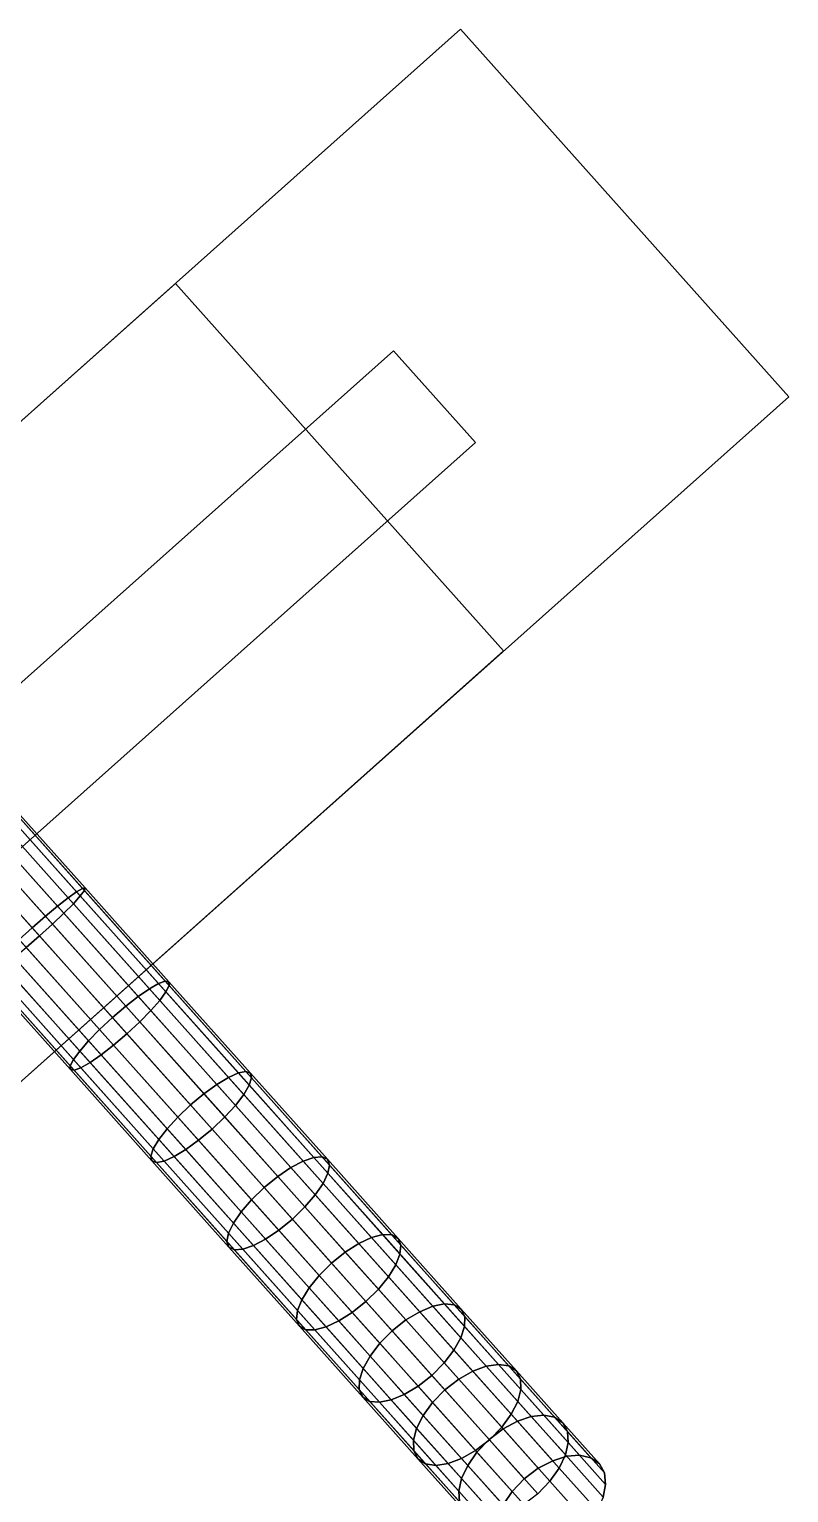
# Model space of a CAD drawing. Header units: millimetres. Extents: x -33522418 to 16198808, y -126322335 to -58690945.
# Drawn here: x -15921429.8 to -15921357.9, y -63953559.7 to -63953421.1 of the extents above; entities that cross this region are included whole.
import ezdxf

# ---------------------------------------------------------------- set-up
doc = ezdxf.new("R2010")
doc.units = ezdxf.units.MM
doc.header["$LTSCALE"] = 10
doc.layers.add('LAYER4', color=7, linetype='Continuous')
doc.layers.add('墙体层', color=1, linetype='Continuous')

# ---------------------------------------------------------------- blocks, each defined once
blk = doc.blocks.new('754')
at = {"layer": '墙体层', "color": 8}
for points, invisible_edges in [([(44979.69, 96606.02, 789.34), (44979.69, 95441.78, 747.18), (44979.69, 95405.62, 789.34)], 3), ([(44979.69, 96606.02, 789.34), (44979.69, 96569.86, 747.18), (44979.69, 95441.78, 747.18)], 13), ([(44979.69, 96606.02, 789.34), (44979.69, 95405.62, 789.34), (45026.35, 95405.62, 789.34)], 12), ([(44979.69, 96606.02, 789.34), (45026.35, 95405.62, 789.34), (45026.35, 96606.02, 789.34)], 1), ([(44979.69, 95405.62, 1.23), (44979.69, 96606.02, 1.23), (45026.35, 96606.02, 1.23)], 12), ([(44979.69, 95405.62, 1.23), (45026.35, 96606.02, 1.23), (45026.35, 95405.62, 1.23)], 1), ([(44979.69, 95405.62, 1.23), (44979.69, 96569.86, 83.2), (44979.69, 96606.02, 1.23)], 3), ([(44979.69, 96606.02, 1.23), (44979.69, 96606.02, 789.34), (45026.35, 96606.02, 789.34)], 12), ([(44979.69, 96606.02, 1.23), (45026.35, 96606.02, 789.34), (45026.35, 96606.02, 1.23)], 1), ([(44979.69, 96569.86, 747.18), (44979.69, 96606.02, 789.34), (44979.69, 96569.86, 83.2)], 3), ([(44979.69, 96606.02, 1.23), (44979.69, 96569.86, 83.2), (44979.69, 96606.02, 789.34)], 3), ([(45026.35, 96606.02, 789.34), (45026.35, 95405.62, 789.34), (45026.35, 95441.78, 747.18)], 14), ([(45026.35, 96606.02, 789.34), (45026.35, 95441.78, 747.18), (45026.35, 96569.86, 747.18)], 13), ([(45026.35, 95405.62, 1.23), (45026.35, 96606.02, 1.23), (45026.35, 96569.86, 83.2)], 14), ([(45026.35, 96569.86, 747.18), (45026.35, 96569.86, 83.2), (45026.35, 96606.02, 789.34)], 14), ([(45026.35, 96606.02, 1.23), (45026.35, 96606.02, 789.34), (45026.35, 96569.86, 83.2)], 14), ([(44996.19, 96581.02, 771.58), (44996.19, 95439.09, 771.58), (45007.85, 95439.09, 771.58)], 12), ([(44996.19, 96581.02, 771.58), (45007.85, 95439.09, 771.58), (45007.85, 96581.02, 771.58)], 1), ([(44996.19, 95439.09, 16.5), (44996.19, 96581.02, 16.5), (45007.85, 96581.02, 16.5)], 12), ([(44996.19, 95439.09, 16.5), (45007.85, 96581.02, 16.5), (45007.85, 95439.09, 16.5)], 1), ([(44996.19, 96581.02, 16.5), (44996.19, 96581.02, 771.58), (45007.85, 96581.02, 771.58)], 12), ([(44996.19, 96581.02, 16.5), (45007.85, 96581.02, 771.58), (45007.85, 96581.02, 16.5)], 1), ([(44996.19, 95439.09, 16.5), (44996.19, 96581.02, 771.58), (44996.19, 96581.02, 16.5)], 1), ([(44996.19, 95439.09, 771.58), (44996.19, 96581.02, 771.58), (44996.19, 95439.09, 16.5)], 2), ([(45007.85, 95439.09, 16.5), (45007.85, 96581.02, 16.5), (45007.85, 96581.02, 771.58)], 12), ([(45007.85, 95439.09, 771.58), (45007.85, 95439.09, 16.5), (45007.85, 96581.02, 771.58)], 2), ([(44979.69, 95441.78, 747.18), (44979.69, 96569.86, 747.18), (45026.35, 96569.86, 747.18)], 12), ([(44979.69, 95441.78, 747.18), (45026.35, 96569.86, 747.18), (45026.35, 95441.78, 747.18)], 1), ([(44979.69, 96569.86, 83.2), (44979.69, 95441.78, 83.2), (45026.35, 95441.78, 83.2)], 12), ([(44979.69, 96569.86, 83.2), (45026.35, 95441.78, 83.2), (45026.35, 96569.86, 83.2)], 1), ([(44979.69, 95405.62, 1.23), (44979.69, 95441.78, 83.2), (44979.69, 96569.86, 83.2)], 13), ([(44979.69, 96569.86, 747.18), (44979.69, 96569.86, 83.2), (45026.35, 96569.86, 83.2)], 12), ([(44979.69, 96569.86, 747.18), (45026.35, 96569.86, 83.2), (45026.35, 96569.86, 747.18)], 1), ([(45026.35, 95405.62, 1.23), (45026.35, 96569.86, 83.2), (45026.35, 95441.78, 83.2)], 13), ([(44916.21, 96525.36, -76.52), (44917.18, 96525.14, -77.12), (44913.62, 96514.69, -74.91)], 14), ([(44915.24, 96525.14, -75.91), (44916.21, 96525.36, -76.52), (44913.62, 96514.69, -74.91)], 14), ([(44916.21, 96525.36, -76.52), (44915.24, 96525.14, -75.91), (44920.5, 96525.14, -58.06)], 12), ([(44920.5, 96525.14, -58.06), (44921.42, 96525.36, -58.87), (44916.21, 96525.36, -76.52)], 12), ([(44917.18, 96525.14, -77.12), (44916.21, 96525.36, -76.52), (44921.42, 96525.36, -58.87)], 12), ([(44921.42, 96525.36, -58.87), (44922.33, 96525.14, -59.67), (44917.18, 96525.14, -77.12)], 12), ([(44921.42, 96525.36, -58.87), (44920.5, 96525.14, -58.06), (44927.16, 96525.14, -41.63)], 12), ([(44927.16, 96525.14, -41.63), (44928, 96525.36, -42.62), (44921.42, 96525.36, -58.87)], 12), ([(44922.33, 96525.14, -59.67), (44921.42, 96525.36, -58.87), (44928, 96525.36, -42.62)], 12), ([(44928, 96525.36, -42.62), (44928.84, 96525.14, -43.61), (44922.33, 96525.14, -59.67)], 12), ([(44928, 96525.36, -42.62), (44927.16, 96525.14, -41.63), (44935.09, 96525.14, -26.81)], 12), ([(44935.09, 96525.14, -26.81), (44935.84, 96525.36, -27.97), (44928, 96525.36, -42.62)], 12), ([(44928.84, 96525.14, -43.61), (44928, 96525.36, -42.62), (44935.84, 96525.36, -27.97)], 12), ([(44935.84, 96525.36, -27.97), (44936.59, 96525.14, -29.13), (44928.84, 96525.14, -43.61)], 12), ([(44935.84, 96525.36, -27.97), (44935.09, 96525.14, -26.81), (44944.18, 96525.14, -13.78)], 12), ([(44944.18, 96525.14, -13.78), (44944.83, 96525.36, -15.08), (44935.84, 96525.36, -27.97)], 12), ([(44936.59, 96525.14, -29.13), (44935.84, 96525.36, -27.97), (44944.83, 96525.36, -15.08)], 12), ([(44944.83, 96525.36, -15.08), (44945.48, 96525.14, -16.39), (44936.59, 96525.14, -29.13)], 12), ([(44944.83, 96525.36, -15.08), (44944.18, 96525.14, -13.78), (44954.32, 96525.14, -2.73)], 12), ([(44954.32, 96525.14, -2.73), (44954.86, 96525.36, -4.16), (44944.83, 96525.36, -15.08)], 12), ([(44945.48, 96525.14, -16.39), (44944.83, 96525.36, -15.08), (44954.86, 96525.36, -4.16)], 12), ([(44954.86, 96525.36, -4.16), (44955.39, 96525.14, -5.6), (44945.48, 96525.14, -16.39)], 12), ([(44954.86, 96525.36, -4.16), (44954.32, 96525.14, -2.73), (44965.4, 96525.14, 6.14)], 12), ([(44965.4, 96525.14, 6.14), (44965.81, 96525.36, 4.61), (44954.86, 96525.36, -4.16)], 12), ([(44955.39, 96525.14, -5.6), (44954.86, 96525.36, -4.16), (44965.81, 96525.36, 4.61)], 12), ([(44965.81, 96525.36, 4.61), (44966.21, 96525.14, 3.08), (44955.39, 96525.14, -5.6)], 12), ([(44965.81, 96525.36, 4.61), (44965.4, 96525.14, 6.14), (44977.12, 96525.14, 12.58)], 12), ([(44977.12, 96525.14, 12.58), (44977.4, 96525.36, 10.98), (44965.81, 96525.36, 4.61)], 12), ([(44966.21, 96525.14, 3.08), (44965.81, 96525.36, 4.61), (44977.4, 96525.36, 10.98)], 12), ([(44977.4, 96525.36, 10.98), (44977.67, 96525.14, 9.37), (44966.21, 96525.14, 3.08)], 12), ([(44977.4, 96525.36, 10.98), (44977.12, 96525.14, 12.58), (44989.17, 96525.14, 16.45)], 12), ([(44989.17, 96525.14, 16.45), (44989.31, 96525.36, 14.8), (44977.4, 96525.36, 10.98)], 12), ([(44977.67, 96525.14, 9.37), (44977.4, 96525.36, 10.98), (44989.31, 96525.36, 14.8)], 12), ([(44989.31, 96525.36, 14.8), (44989.45, 96525.14, 13.15), (44977.67, 96525.14, 9.37)], 12), ([(44989.31, 96525.36, 14.8), (44989.17, 96525.14, 16.45), (45001.39, 96525.14, 17.74)], 12), ([(45001.39, 96525.14, 17.74), (45001.39, 96525.36, 16.07), (44989.31, 96525.36, 14.8)], 12), ([(44989.45, 96525.14, 13.15), (44989.31, 96525.36, 14.8), (45001.39, 96525.36, 16.07)], 12), ([(45001.39, 96525.36, 16.07), (45001.39, 96525.14, 14.41), (44989.45, 96525.14, 13.15)], 12), ([(44917.18, 96525.14, -77.12), (44918.06, 96524.51, -77.66), (44913.62, 96514.69, -74.91)], 14), ([(44914.36, 96524.51, -75.37), (44915.24, 96525.14, -75.91), (44913.62, 96514.69, -74.91)], 14), ([(44914.36, 96524.51, -75.37), (44913.62, 96523.53, -74.91), (44918.98, 96523.53, -56.72)], 12), ([(44918.06, 96524.51, -77.66), (44918.8, 96523.53, -78.12), (44913.62, 96514.69, -74.91)], 14), ([(44913.62, 96523.53, -74.91), (44914.36, 96524.51, -75.37), (44913.62, 96514.69, -74.91)], 14), ([(44915.24, 96525.14, -75.91), (44914.36, 96524.51, -75.37), (44919.68, 96524.51, -57.34)], 12), ([(44918.98, 96523.53, -56.72), (44919.68, 96524.51, -57.34), (44914.36, 96524.51, -75.37)], 12), ([(44919.68, 96524.51, -57.34), (44920.5, 96525.14, -58.06), (44915.24, 96525.14, -75.91)], 12), ([(44918.06, 96524.51, -77.66), (44917.18, 96525.14, -77.12), (44922.33, 96525.14, -59.67)], 12), ([(44922.33, 96525.14, -59.67), (44923.15, 96524.51, -60.4), (44918.06, 96524.51, -77.66)], 12), ([(44918.8, 96523.53, -78.12), (44918.06, 96524.51, -77.66), (44923.15, 96524.51, -60.4)], 12), ([(44923.15, 96524.51, -60.4), (44923.85, 96523.53, -61.01), (44918.8, 96523.53, -78.12)], 12), ([(44919.68, 96524.51, -57.34), (44918.98, 96523.53, -56.72), (44925.76, 96523.53, -39.98)], 12), ([(44920.5, 96525.14, -58.06), (44919.68, 96524.51, -57.34), (44926.4, 96524.51, -40.74)], 12), ([(44925.76, 96523.53, -39.98), (44926.4, 96524.51, -40.74), (44919.68, 96524.51, -57.34)], 12), ([(44926.4, 96524.51, -40.74), (44927.16, 96525.14, -41.63), (44920.5, 96525.14, -58.06)], 12), ([(44923.15, 96524.51, -60.4), (44922.33, 96525.14, -59.67), (44928.84, 96525.14, -43.61)], 12), ([(44928.84, 96525.14, -43.61), (44929.59, 96524.51, -44.51), (44923.15, 96524.51, -60.4)], 12), ([(44923.85, 96523.53, -61.01), (44923.15, 96524.51, -60.4), (44929.59, 96524.51, -44.51)], 12), ([(44929.59, 96524.51, -44.51), (44930.23, 96523.53, -45.26), (44923.85, 96523.53, -61.01)], 12), ([(44926.4, 96524.51, -40.74), (44925.76, 96523.53, -39.98), (44933.84, 96523.53, -24.88)], 12), ([(44927.16, 96525.14, -41.63), (44926.4, 96524.51, -40.74), (44934.41, 96524.51, -25.76)], 12), ([(44933.84, 96523.53, -24.88), (44934.41, 96524.51, -25.76), (44926.4, 96524.51, -40.74)], 12), ([(44934.41, 96524.51, -25.76), (44935.09, 96525.14, -26.81), (44927.16, 96525.14, -41.63)], 12), ([(44929.59, 96524.51, -44.51), (44928.84, 96525.14, -43.61), (44936.59, 96525.14, -29.13)], 12), ([(44936.59, 96525.14, -29.13), (44937.26, 96524.51, -30.17), (44929.59, 96524.51, -44.51)], 12), ([(44930.23, 96523.53, -45.26), (44929.59, 96524.51, -44.51), (44937.26, 96524.51, -30.17)], 12), ([(44937.26, 96524.51, -30.17), (44937.84, 96523.53, -31.05), (44930.23, 96523.53, -45.26)], 12), ([(44934.41, 96524.51, -25.76), (44933.84, 96523.53, -24.88), (44943.11, 96523.53, -11.6)], 12), ([(44935.09, 96525.14, -26.81), (44934.41, 96524.51, -25.76), (44943.6, 96524.51, -12.6)], 12), ([(44943.11, 96523.53, -11.6), (44943.6, 96524.51, -12.6), (44934.41, 96524.51, -25.76)], 12), ([(44943.6, 96524.51, -12.6), (44944.18, 96525.14, -13.78), (44935.09, 96525.14, -26.81)], 12), ([(44937.26, 96524.51, -30.17), (44936.59, 96525.14, -29.13), (44945.48, 96525.14, -16.39)], 12), ([(44945.48, 96525.14, -16.39), (44946.06, 96524.51, -17.57), (44937.26, 96524.51, -30.17)], 12), ([(44937.84, 96523.53, -31.05), (44937.26, 96524.51, -30.17), (44946.06, 96524.51, -17.57)], 12), ([(44946.06, 96524.51, -17.57), (44946.55, 96523.53, -18.56), (44937.84, 96523.53, -31.05)], 12), ([(44943.6, 96524.51, -12.6), (44943.11, 96523.53, -11.6), (44953.44, 96523.53, -0.35)], 12), ([(44944.18, 96525.14, -13.78), (44943.6, 96524.51, -12.6), (44953.85, 96524.51, -1.44)], 12), ([(44953.44, 96523.53, -0.35), (44953.85, 96524.51, -1.44), (44943.6, 96524.51, -12.6)], 12), ([(44953.85, 96524.51, -1.44), (44954.32, 96525.14, -2.73), (44944.18, 96525.14, -13.78)], 12), ([(44946.06, 96524.51, -17.57), (44945.48, 96525.14, -16.39), (44955.39, 96525.14, -5.6)], 12), ([(44955.39, 96525.14, -5.6), (44955.87, 96524.51, -6.88), (44946.06, 96524.51, -17.57)], 12), ([(44946.55, 96523.53, -18.56), (44946.06, 96524.51, -17.57), (44955.87, 96524.51, -6.88)], 12), ([(44955.87, 96524.51, -6.88), (44956.28, 96523.53, -7.98), (44946.55, 96523.53, -18.56)], 12), ([(44953.85, 96524.51, -1.44), (44953.44, 96523.53, -0.35), (44964.72, 96523.53, 8.69)], 12), ([(44954.32, 96525.14, -2.73), (44953.85, 96524.51, -1.44), (44965.03, 96524.51, 7.52)], 12), ([(44964.72, 96523.53, 8.69), (44965.03, 96524.51, 7.52), (44953.85, 96524.51, -1.44)], 12), ([(44965.03, 96524.51, 7.52), (44965.4, 96525.14, 6.14), (44954.32, 96525.14, -2.73)], 12), ([(44955.87, 96524.51, -6.88), (44955.39, 96525.14, -5.6), (44966.21, 96525.14, 3.08)], 12), ([(44966.21, 96525.14, 3.08), (44966.58, 96524.51, 1.7), (44955.87, 96524.51, -6.88)], 12), ([(44956.28, 96523.53, -7.98), (44955.87, 96524.51, -6.88), (44966.58, 96524.51, 1.7)], 12), ([(44966.58, 96524.51, 1.7), (44966.89, 96523.53, 0.53), (44956.28, 96523.53, -7.98)], 12), ([(44965.03, 96524.51, 7.52), (44964.72, 96523.53, 8.69), (44976.66, 96523.53, 15.25)], 12), ([(44965.4, 96525.14, 6.14), (44965.03, 96524.51, 7.52), (44976.87, 96524.51, 14.03)], 12), ([(44976.66, 96523.53, 15.25), (44976.87, 96524.51, 14.03), (44965.03, 96524.51, 7.52)], 12), ([(44976.87, 96524.51, 14.03), (44977.12, 96525.14, 12.58), (44965.4, 96525.14, 6.14)], 12), ([(44966.58, 96524.51, 1.7), (44966.21, 96525.14, 3.08), (44977.67, 96525.14, 9.37)], 12), ([(44977.67, 96525.14, 9.37), (44977.92, 96524.51, 7.93), (44966.58, 96524.51, 1.7)], 12), ([(44966.89, 96523.53, 0.53), (44966.58, 96524.51, 1.7), (44977.92, 96524.51, 7.93)], 12), ([(44977.92, 96524.51, 7.93), (44978.13, 96523.53, 6.7), (44966.89, 96523.53, 0.53)], 12), ([(44976.87, 96524.51, 14.03), (44976.66, 96523.53, 15.25), (44988.94, 96523.53, 19.19)], 12), ([(44977.12, 96525.14, 12.58), (44976.87, 96524.51, 14.03), (44989.05, 96524.51, 17.93)], 12), ([(44988.94, 96523.53, 19.19), (44989.05, 96524.51, 17.93), (44976.87, 96524.51, 14.03)], 12), ([(44989.05, 96524.51, 17.93), (44989.17, 96525.14, 16.45), (44977.12, 96525.14, 12.58)], 12), ([(44977.92, 96524.51, 7.93), (44977.67, 96525.14, 9.37), (44989.45, 96525.14, 13.15)], 12), ([(44989.45, 96525.14, 13.15), (44989.57, 96524.51, 11.67), (44977.92, 96524.51, 7.93)], 12), ([(44978.13, 96523.53, 6.7), (44977.92, 96524.51, 7.93), (44989.57, 96524.51, 11.67)], 12), ([(44989.57, 96524.51, 11.67), (44989.68, 96523.53, 10.41), (44978.13, 96523.53, 6.7)], 12), ([(44989.05, 96524.51, 17.93), (44988.94, 96523.53, 19.19), (45001.39, 96523.53, 20.5)], 12), ([(44989.17, 96525.14, 16.45), (44989.05, 96524.51, 17.93), (45001.39, 96524.51, 19.23)], 12), ([(45001.39, 96523.53, 20.5), (45001.39, 96524.51, 19.23), (44989.05, 96524.51, 17.93)], 12), ([(45001.39, 96524.51, 19.23), (45001.39, 96525.14, 17.74), (44989.17, 96525.14, 16.45)], 12), ([(44989.57, 96524.51, 11.67), (44989.45, 96525.14, 13.15), (45001.39, 96525.14, 14.41)], 12), ([(45001.39, 96525.14, 14.41), (45001.39, 96524.51, 12.91), (44989.57, 96524.51, 11.67)], 12), ([(44989.68, 96523.53, 10.41), (44989.57, 96524.51, 11.67), (45001.39, 96524.51, 12.91)], 12), ([(45001.39, 96524.51, 12.91), (45001.39, 96523.53, 11.64), (44989.68, 96523.53, 10.41)], 12), ([(44913.62, 96523.53, -74.91), (44913.05, 96522.26, -74.56), (44918.44, 96522.26, -56.25)], 12), ([(44918.44, 96522.26, -56.25), (44918.98, 96523.53, -56.72), (44913.62, 96523.53, -74.91)], 12), ([(44918.8, 96523.53, -78.12), (44919.37, 96522.26, -78.48), (44913.62, 96514.69, -74.91)], 14), ([(44918.98, 96523.53, -56.72), (44918.44, 96522.26, -56.25), (44925.27, 96522.26, -39.4)], 12), ([(44919.37, 96522.26, -78.48), (44918.8, 96523.53, -78.12), (44923.85, 96523.53, -61.01)], 12), ([(44925.27, 96522.26, -39.4), (44925.76, 96523.53, -39.98), (44918.98, 96523.53, -56.72)], 12), ([(44923.85, 96523.53, -61.01), (44924.39, 96522.26, -61.49), (44919.37, 96522.26, -78.48)], 12), ([(44924.39, 96522.26, -61.49), (44923.85, 96523.53, -61.01), (44930.23, 96523.53, -45.26)], 12), ([(44930.23, 96523.53, -45.26), (44930.73, 96522.26, -45.85), (44924.39, 96522.26, -61.49)], 12), ([(44925.76, 96523.53, -39.98), (44925.27, 96522.26, -39.4), (44933.4, 96522.26, -24.19)], 12), ([(44933.4, 96522.26, -24.19), (44933.84, 96523.53, -24.88), (44925.76, 96523.53, -39.98)], 12), ([(44930.73, 96522.26, -45.85), (44930.23, 96523.53, -45.26), (44937.84, 96523.53, -31.05)], 12), ([(44937.84, 96523.53, -31.05), (44938.28, 96522.26, -31.74), (44930.73, 96522.26, -45.85)], 12), ([(44933.84, 96523.53, -24.88), (44933.4, 96522.26, -24.19), (44942.73, 96522.26, -10.83)], 12), ([(44942.73, 96522.26, -10.83), (44943.11, 96523.53, -11.6), (44933.84, 96523.53, -24.88)], 12), ([(44938.28, 96522.26, -31.74), (44937.84, 96523.53, -31.05), (44946.55, 96523.53, -18.56)], 12), ([(44946.55, 96523.53, -18.56), (44946.94, 96522.26, -19.33), (44938.28, 96522.26, -31.74)], 12), ([(44943.11, 96523.53, -11.6), (44942.73, 96522.26, -10.83), (44953.13, 96522.26, 0.49)], 12), ([(44953.13, 96522.26, 0.49), (44953.44, 96523.53, -0.35), (44943.11, 96523.53, -11.6)], 12), ([(44946.94, 96522.26, -19.33), (44946.55, 96523.53, -18.56), (44956.28, 96523.53, -7.98)], 12), ([(44956.28, 96523.53, -7.98), (44956.59, 96522.26, -8.82), (44946.94, 96522.26, -19.33)], 12), ([(44953.44, 96523.53, -0.35), (44953.13, 96522.26, 0.49), (44964.48, 96522.26, 9.59)], 12), ([(44964.48, 96522.26, 9.59), (44964.72, 96523.53, 8.69), (44953.44, 96523.53, -0.35)], 12), ([(44956.59, 96522.26, -8.82), (44956.28, 96523.53, -7.98), (44966.89, 96523.53, 0.53)], 12), ([(44966.89, 96523.53, 0.53), (44967.13, 96522.26, -0.37), (44956.59, 96522.26, -8.82)], 12), ([(44964.72, 96523.53, 8.69), (44964.48, 96522.26, 9.59), (44976.5, 96522.26, 16.2)], 12), ([(44976.5, 96522.26, 16.2), (44976.66, 96523.53, 15.25), (44964.72, 96523.53, 8.69)], 12), ([(44967.13, 96522.26, -0.37), (44966.89, 96523.53, 0.53), (44978.13, 96523.53, 6.7)], 12), ([(44978.13, 96523.53, 6.7), (44978.29, 96522.26, 5.76), (44967.13, 96522.26, -0.37)], 12), ([(44976.66, 96523.53, 15.25), (44976.5, 96522.26, 16.2), (44988.86, 96522.26, 20.16)], 12), ([(44988.86, 96522.26, 20.16), (44988.94, 96523.53, 19.19), (44976.66, 96523.53, 15.25)], 12), ([(44978.29, 96522.26, 5.76), (44978.13, 96523.53, 6.7), (44989.68, 96523.53, 10.41)], 12), ([(44989.68, 96523.53, 10.41), (44989.76, 96522.26, 9.44), (44978.29, 96522.26, 5.76)], 12), ([(44988.94, 96523.53, 19.19), (44988.86, 96522.26, 20.16), (45001.39, 96522.26, 21.48)], 12), ([(45001.39, 96522.26, 21.48), (45001.39, 96523.53, 20.5), (44988.94, 96523.53, 19.19)], 12), ([(44989.76, 96522.26, 9.44), (44989.68, 96523.53, 10.41), (45001.39, 96523.53, 11.64)], 12), ([(45001.39, 96523.53, 11.64), (45001.39, 96522.26, 10.66), (44989.76, 96522.26, 9.44)], 12), ([(44913.05, 96522.26, -74.56), (44912.68, 96520.77, -74.33), (44918.09, 96520.77, -55.94)], 12), ([(44918.09, 96520.77, -55.94), (44918.44, 96522.26, -56.25), (44913.05, 96522.26, -74.56)], 12), ([(44919.37, 96522.26, -78.48), (44919.74, 96520.77, -78.71), (44913.62, 96514.69, -74.91)], 14), ([(44918.44, 96522.26, -56.25), (44918.09, 96520.77, -55.94), (44924.95, 96520.77, -39.02)], 12), ([(44924.95, 96520.77, -39.02), (44925.27, 96522.26, -39.4), (44918.44, 96522.26, -56.25)], 12), ([(44919.74, 96520.77, -78.71), (44919.37, 96522.26, -78.48), (44924.39, 96522.26, -61.49)], 12), ([(44924.39, 96522.26, -61.49), (44924.74, 96520.77, -61.79), (44919.74, 96520.77, -78.71)], 12), ([(44924.74, 96520.77, -61.79), (44924.39, 96522.26, -61.49), (44930.73, 96522.26, -45.85)], 12), ([(44930.73, 96522.26, -45.85), (44931.05, 96520.77, -46.22), (44924.74, 96520.77, -61.79)], 12), ([(44925.27, 96522.26, -39.4), (44924.95, 96520.77, -39.02), (44933.11, 96520.77, -23.75)], 12), ([(44933.11, 96520.77, -23.75), (44933.4, 96522.26, -24.19), (44925.27, 96522.26, -39.4)], 12), ([(44931.05, 96520.77, -46.22), (44930.73, 96522.26, -45.85), (44938.28, 96522.26, -31.74)], 12), ([(44938.28, 96522.26, -31.74), (44938.56, 96520.77, -32.18), (44931.05, 96520.77, -46.22)], 12), ([(44933.4, 96522.26, -24.19), (44933.11, 96520.77, -23.75), (44942.48, 96520.77, -10.34)], 12), ([(44942.48, 96520.77, -10.34), (44942.73, 96522.26, -10.83), (44933.4, 96522.26, -24.19)], 12), ([(44938.56, 96520.77, -32.18), (44938.28, 96522.26, -31.74), (44946.94, 96522.26, -19.33)], 12), ([(44946.94, 96522.26, -19.33), (44947.18, 96520.77, -19.83), (44938.56, 96520.77, -32.18)], 12), ([(44942.73, 96522.26, -10.83), (44942.48, 96520.77, -10.34), (44952.92, 96520.77, 1.04)], 12), ([(44952.92, 96520.77, 1.04), (44953.13, 96522.26, 0.49), (44942.73, 96522.26, -10.83)], 12), ([(44947.18, 96520.77, -19.83), (44946.94, 96522.26, -19.33), (44956.59, 96522.26, -8.82)], 12), ([(44956.59, 96522.26, -8.82), (44956.79, 96520.77, -9.36), (44947.18, 96520.77, -19.83)], 12), ([(44953.13, 96522.26, 0.49), (44952.92, 96520.77, 1.04), (44964.33, 96520.77, 10.18)], 12), ([(44964.33, 96520.77, 10.18), (44964.48, 96522.26, 9.59), (44953.13, 96522.26, 0.49)], 12), ([(44956.79, 96520.77, -9.36), (44956.59, 96522.26, -8.82), (44967.13, 96522.26, -0.37)], 12), ([(44967.13, 96522.26, -0.37), (44967.29, 96520.77, -0.95), (44956.79, 96520.77, -9.36)], 12), ([(44964.48, 96522.26, 9.59), (44964.33, 96520.77, 10.18), (44976.4, 96520.77, 16.81)], 12), ([(44976.4, 96520.77, 16.81), (44976.5, 96522.26, 16.2), (44964.48, 96522.26, 9.59)], 12), ([(44967.29, 96520.77, -0.95), (44967.13, 96522.26, -0.37), (44978.29, 96522.26, 5.76)], 12), ([(44978.29, 96522.26, 5.76), (44978.39, 96520.77, 5.15), (44967.29, 96520.77, -0.95)], 12), ([(44976.5, 96522.26, 16.2), (44976.4, 96520.77, 16.81), (44988.81, 96520.77, 20.79)], 12), ([(44988.81, 96520.77, 20.79), (44988.86, 96522.26, 20.16), (44976.5, 96522.26, 16.2)], 12), ([(44978.39, 96520.77, 5.15), (44978.29, 96522.26, 5.76), (44989.76, 96522.26, 9.44)], 12), ([(44989.76, 96522.26, 9.44), (44989.81, 96520.77, 8.81), (44978.39, 96520.77, 5.15)], 12), ([(44988.86, 96522.26, 20.16), (44988.81, 96520.77, 20.79), (45001.39, 96520.77, 22.11)], 12), ([(45001.39, 96520.77, 22.11), (45001.39, 96522.26, 21.48), (44988.86, 96522.26, 20.16)], 12), ([(44989.81, 96520.77, 8.81), (44989.76, 96522.26, 9.44), (45001.39, 96522.26, 10.66)], 12), ([(45001.39, 96522.26, 10.66), (45001.39, 96520.77, 10.03), (44989.81, 96520.77, 8.81)], 12), ([(44917.97, 96519.11, -55.83), (44918.09, 96520.77, -55.94), (44912.68, 96520.77, -74.33)], 12), ([(44919.74, 96520.77, -78.71), (44919.87, 96519.11, -78.79), (44913.62, 96514.69, -74.91)], 14), ([(44918.09, 96520.77, -55.94), (44917.97, 96519.11, -55.83), (44924.83, 96519.11, -38.89)], 12), ([(44924.83, 96519.11, -38.89), (44924.95, 96520.77, -39.02), (44918.09, 96520.77, -55.94)], 12), ([(44919.87, 96519.11, -78.79), (44919.74, 96520.77, -78.71), (44924.74, 96520.77, -61.79)], 12), ([(44924.74, 96520.77, -61.79), (44924.86, 96519.11, -61.9), (44919.87, 96519.11, -78.79)], 12), ([(44924.86, 96519.11, -61.9), (44924.74, 96520.77, -61.79), (44931.05, 96520.77, -46.22)], 12), ([(44924.95, 96520.77, -39.02), (44924.83, 96519.11, -38.89), (44933.01, 96519.11, -23.6)], 12), ([(44931.05, 96520.77, -46.22), (44931.16, 96519.11, -46.36), (44924.86, 96519.11, -61.9)], 12), ([(44933.01, 96519.11, -23.6), (44933.11, 96520.77, -23.75), (44924.95, 96520.77, -39.02)], 12), ([(44931.16, 96519.11, -46.36), (44931.05, 96520.77, -46.22), (44938.56, 96520.77, -32.18)], 12), ([(44938.56, 96520.77, -32.18), (44938.67, 96519.11, -32.33), (44931.16, 96519.11, -46.36)], 12), ([(44933.11, 96520.77, -23.75), (44933.01, 96519.11, -23.6), (44942.39, 96519.11, -10.16)], 12), ([(44942.39, 96519.11, -10.16), (44942.48, 96520.77, -10.34), (44933.11, 96520.77, -23.75)], 12), ([(44938.67, 96519.11, -32.33), (44938.56, 96520.77, -32.18), (44947.18, 96520.77, -19.83)], 12), ([(44947.18, 96520.77, -19.83), (44947.27, 96519.11, -20.01), (44938.67, 96519.11, -32.33)], 12), ([(44942.48, 96520.77, -10.34), (44942.39, 96519.11, -10.16), (44952.85, 96519.11, 1.23)], 12), ([(44952.85, 96519.11, 1.23), (44952.92, 96520.77, 1.04), (44942.48, 96520.77, -10.34)], 12), ([(44947.27, 96519.11, -20.01), (44947.18, 96520.77, -19.83), (44956.79, 96520.77, -9.36)], 12), ([(44956.79, 96520.77, -9.36), (44956.86, 96519.11, -9.56), (44947.27, 96519.11, -20.01)], 12), ([(44952.92, 96520.77, 1.04), (44952.85, 96519.11, 1.23), (44964.27, 96519.11, 10.38)], 12), ([(44964.27, 96519.11, 10.38), (44964.33, 96520.77, 10.18), (44952.92, 96520.77, 1.04)], 12), ([(44956.86, 96519.11, -9.56), (44956.79, 96520.77, -9.36), (44967.29, 96520.77, -0.95)], 12), ([(44967.29, 96520.77, -0.95), (44967.34, 96519.11, -1.16), (44956.86, 96519.11, -9.56)], 12), ([(44964.33, 96520.77, 10.18), (44964.27, 96519.11, 10.38), (44976.36, 96519.11, 17.02)], 12), ([(44976.36, 96519.11, 17.02), (44976.4, 96520.77, 16.81), (44964.33, 96520.77, 10.18)], 12), ([(44967.34, 96519.11, -1.16), (44967.29, 96520.77, -0.95), (44978.39, 96520.77, 5.15)], 12), ([(44978.39, 96520.77, 5.15), (44978.43, 96519.11, 4.93), (44967.34, 96519.11, -1.16)], 12), ([(44976.4, 96520.77, 16.81), (44976.36, 96519.11, 17.02), (44988.79, 96519.11, 21.01)], 12), ([(44988.79, 96519.11, 21.01), (44988.81, 96520.77, 20.79), (44976.4, 96520.77, 16.81)], 12), ([(44978.43, 96519.11, 4.93), (44978.39, 96520.77, 5.15), (44989.81, 96520.77, 8.81)], 12), ([(44989.81, 96520.77, 8.81), (44989.83, 96519.11, 8.59), (44978.43, 96519.11, 4.93)], 12), ([(44988.81, 96520.77, 20.79), (44988.79, 96519.11, 21.01), (45001.39, 96519.11, 22.34)], 12), ([(45001.39, 96519.11, 22.34), (45001.39, 96520.77, 22.11), (44988.81, 96520.77, 20.79)], 12), ([(44989.83, 96519.11, 8.59), (44989.81, 96520.77, 8.81), (45001.39, 96520.77, 10.03)], 12), ([(45001.39, 96520.77, 10.03), (45001.39, 96519.11, 9.81), (44989.83, 96519.11, 8.59)], 12), ([(44919.87, 96519.11, -78.79), (44919.74, 96517.45, -78.71), (44913.62, 96514.69, -74.91)], 14), ([(44924.95, 96517.45, -39.02), (44924.83, 96519.11, -38.89), (44917.97, 96519.11, -55.83)], 12), ([(44917.97, 96519.11, -55.83), (44918.09, 96517.45, -55.94), (44924.95, 96517.45, -39.02)], 12), ([(44924.86, 96519.11, -61.9), (44924.74, 96517.45, -61.79), (44919.74, 96517.45, -78.71)], 12), ([(44919.74, 96517.45, -78.71), (44919.87, 96519.11, -78.79), (44924.86, 96519.11, -61.9)], 12), ([(44931.16, 96519.11, -46.36), (44931.05, 96517.45, -46.22), (44924.74, 96517.45, -61.79)], 12), ([(44924.74, 96517.45, -61.79), (44924.86, 96519.11, -61.9), (44931.16, 96519.11, -46.36)], 12), ([(44933.11, 96517.45, -23.75), (44933.01, 96519.11, -23.6), (44924.83, 96519.11, -38.89)], 12), ([(44924.83, 96519.11, -38.89), (44924.95, 96517.45, -39.02), (44933.11, 96517.45, -23.75)], 12), ([(44938.67, 96519.11, -32.33), (44938.56, 96517.45, -32.18), (44931.05, 96517.45, -46.22)], 12), ([(44931.05, 96517.45, -46.22), (44931.16, 96519.11, -46.36), (44938.67, 96519.11, -32.33)], 12), ([(44942.48, 96517.45, -10.34), (44942.39, 96519.11, -10.16), (44933.01, 96519.11, -23.6)], 12), ([(44933.01, 96519.11, -23.6), (44933.11, 96517.45, -23.75), (44942.48, 96517.45, -10.34)], 12), ([(44947.27, 96519.11, -20.01), (44947.18, 96517.45, -19.83), (44938.56, 96517.45, -32.18)], 12), ([(44938.56, 96517.45, -32.18), (44938.67, 96519.11, -32.33), (44947.27, 96519.11, -20.01)], 12), ([(44952.92, 96517.45, 1.04), (44952.85, 96519.11, 1.23), (44942.39, 96519.11, -10.16)], 12), ([(44942.39, 96519.11, -10.16), (44942.48, 96517.45, -10.34), (44952.92, 96517.45, 1.04)], 12), ([(44956.86, 96519.11, -9.56), (44956.79, 96517.45, -9.36), (44947.18, 96517.45, -19.83)], 12), ([(44947.18, 96517.45, -19.83), (44947.27, 96519.11, -20.01), (44956.86, 96519.11, -9.56)], 12), ([(44964.33, 96517.45, 10.18), (44964.27, 96519.11, 10.38), (44952.85, 96519.11, 1.23)], 12), ([(44952.85, 96519.11, 1.23), (44952.92, 96517.45, 1.04), (44964.33, 96517.45, 10.18)], 12), ([(44967.34, 96519.11, -1.16), (44967.29, 96517.45, -0.95), (44956.79, 96517.45, -9.36)], 12), ([(44956.79, 96517.45, -9.36), (44956.86, 96519.11, -9.56), (44967.34, 96519.11, -1.16)], 12), ([(44976.4, 96517.45, 16.81), (44976.36, 96519.11, 17.02), (44964.27, 96519.11, 10.38)], 12), ([(44964.27, 96519.11, 10.38), (44964.33, 96517.45, 10.18), (44976.4, 96517.45, 16.81)], 12), ([(44978.43, 96519.11, 4.93), (44978.39, 96517.45, 5.15), (44967.29, 96517.45, -0.95)], 12), ([(44967.29, 96517.45, -0.95), (44967.34, 96519.11, -1.16), (44978.43, 96519.11, 4.93)], 12), ([(44988.81, 96517.45, 20.79), (44988.79, 96519.11, 21.01), (44976.36, 96519.11, 17.02)], 12), ([(44976.36, 96519.11, 17.02), (44976.4, 96517.45, 16.81), (44988.81, 96517.45, 20.79)], 12), ([(44989.83, 96519.11, 8.59), (44989.81, 96517.45, 8.81), (44978.39, 96517.45, 5.15)], 12), ([(44978.39, 96517.45, 5.15), (44978.43, 96519.11, 4.93), (44989.83, 96519.11, 8.59)], 12), ([(45001.39, 96517.45, 22.11), (45001.39, 96519.11, 22.34), (44988.79, 96519.11, 21.01)], 12), ([(44988.79, 96519.11, 21.01), (44988.81, 96517.45, 20.79), (45001.39, 96517.45, 22.11)], 12), ([(44989.81, 96517.45, 8.81), (44989.83, 96519.11, 8.59), (45001.39, 96519.11, 9.81)], 12), ([(44919.74, 96517.45, -78.71), (44919.37, 96515.96, -78.48), (44913.62, 96514.69, -74.91)], 14), ([(44925.27, 96515.96, -39.4), (44924.95, 96517.45, -39.02), (44918.09, 96517.45, -55.94)], 12), ([(44918.09, 96517.45, -55.94), (44918.44, 96515.96, -56.25), (44925.27, 96515.96, -39.4)], 12), ([(44924.74, 96517.45, -61.79), (44924.39, 96515.96, -61.49), (44919.37, 96515.96, -78.48)], 12), ([(44919.37, 96515.96, -78.48), (44919.74, 96517.45, -78.71), (44924.74, 96517.45, -61.79)], 12), ([(44931.05, 96517.45, -46.22), (44930.73, 96515.96, -45.85), (44924.39, 96515.96, -61.49)], 12), ([(44924.39, 96515.96, -61.49), (44924.74, 96517.45, -61.79), (44931.05, 96517.45, -46.22)], 12), ([(44933.4, 96515.96, -24.19), (44933.11, 96517.45, -23.75), (44924.95, 96517.45, -39.02)], 12), ([(44924.95, 96517.45, -39.02), (44925.27, 96515.96, -39.4), (44933.4, 96515.96, -24.19)], 12), ([(44938.56, 96517.45, -32.18), (44938.28, 96515.96, -31.74), (44930.73, 96515.96, -45.85)], 12), ([(44930.73, 96515.96, -45.85), (44931.05, 96517.45, -46.22), (44938.56, 96517.45, -32.18)], 12), ([(44942.73, 96515.96, -10.83), (44942.48, 96517.45, -10.34), (44933.11, 96517.45, -23.75)], 12), ([(44933.11, 96517.45, -23.75), (44933.4, 96515.96, -24.19), (44942.73, 96515.96, -10.83)], 12), ([(44947.18, 96517.45, -19.83), (44946.94, 96515.96, -19.33), (44938.28, 96515.96, -31.74)], 12), ([(44938.28, 96515.96, -31.74), (44938.56, 96517.45, -32.18), (44947.18, 96517.45, -19.83)], 12), ([(44953.13, 96515.96, 0.49), (44952.92, 96517.45, 1.04), (44942.48, 96517.45, -10.34)], 12), ([(44942.48, 96517.45, -10.34), (44942.73, 96515.96, -10.83), (44953.13, 96515.96, 0.49)], 12), ([(44956.79, 96517.45, -9.36), (44956.59, 96515.96, -8.82), (44946.94, 96515.96, -19.33)], 12), ([(44946.94, 96515.96, -19.33), (44947.18, 96517.45, -19.83), (44956.79, 96517.45, -9.36)], 12), ([(44964.48, 96515.96, 9.59), (44964.33, 96517.45, 10.18), (44952.92, 96517.45, 1.04)], 12), ([(44952.92, 96517.45, 1.04), (44953.13, 96515.96, 0.49), (44964.48, 96515.96, 9.59)], 12), ([(44967.29, 96517.45, -0.95), (44967.13, 96515.96, -0.37), (44956.59, 96515.96, -8.82)], 12), ([(44956.59, 96515.96, -8.82), (44956.79, 96517.45, -9.36), (44967.29, 96517.45, -0.95)], 12), ([(44976.5, 96515.96, 16.2), (44976.4, 96517.45, 16.81), (44964.33, 96517.45, 10.18)], 12), ([(44964.33, 96517.45, 10.18), (44964.48, 96515.96, 9.59), (44976.5, 96515.96, 16.2)], 12), ([(44978.39, 96517.45, 5.15), (44978.29, 96515.96, 5.76), (44967.13, 96515.96, -0.37)], 12), ([(44967.13, 96515.96, -0.37), (44967.29, 96517.45, -0.95), (44978.39, 96517.45, 5.15)], 12), ([(44988.86, 96515.96, 20.16), (44988.81, 96517.45, 20.79), (44976.4, 96517.45, 16.81)], 12), ([(44976.4, 96517.45, 16.81), (44976.5, 96515.96, 16.2), (44988.86, 96515.96, 20.16)], 12), ([(44989.81, 96517.45, 8.81), (44989.76, 96515.96, 9.44), (44978.29, 96515.96, 5.76)], 12), ([(44978.29, 96515.96, 5.76), (44978.39, 96517.45, 5.15), (44989.81, 96517.45, 8.81)], 12), ([(44925.76, 96514.69, -39.98), (44925.27, 96515.96, -39.4), (44918.44, 96515.96, -56.25)], 12), ([(44918.44, 96515.96, -56.25), (44918.98, 96514.69, -56.72), (44925.76, 96514.69, -39.98)], 12), ([(44924.39, 96515.96, -61.49), (44923.85, 96514.69, -61.01), (44918.8, 96514.69, -78.12)], 12), ([(44918.8, 96514.69, -78.12), (44919.37, 96515.96, -78.48), (44924.39, 96515.96, -61.49)], 12), ([(44930.73, 96515.96, -45.85), (44930.23, 96514.69, -45.26), (44923.85, 96514.69, -61.01)], 12), ([(44923.85, 96514.69, -61.01), (44924.39, 96515.96, -61.49), (44930.73, 96515.96, -45.85)], 12), ([(44933.84, 96514.69, -24.88), (44933.4, 96515.96, -24.19), (44925.27, 96515.96, -39.4)], 12), ([(44925.27, 96515.96, -39.4), (44925.76, 96514.69, -39.98), (44933.84, 96514.69, -24.88)], 12), ([(44930.23, 96514.69, -45.26), (44930.73, 96515.96, -45.85), (44938.28, 96515.96, -31.74)], 12), ([(44938.28, 96515.96, -31.74), (44937.84, 96514.69, -31.05), (44930.23, 96514.69, -45.26)], 12), ([(44943.11, 96514.69, -11.6), (44942.73, 96515.96, -10.83), (44933.4, 96515.96, -24.19)], 12), ([(44933.4, 96515.96, -24.19), (44933.84, 96514.69, -24.88), (44943.11, 96514.69, -11.6)], 12), ([(44946.94, 96515.96, -19.33), (44946.55, 96514.69, -18.56), (44937.84, 96514.69, -31.05)], 12), ([(44937.84, 96514.69, -31.05), (44938.28, 96515.96, -31.74), (44946.94, 96515.96, -19.33)], 12), ([(44953.44, 96514.69, -0.35), (44953.13, 96515.96, 0.49), (44942.73, 96515.96, -10.83)], 12), ([(44942.73, 96515.96, -10.83), (44943.11, 96514.69, -11.6), (44953.44, 96514.69, -0.35)], 12), ([(44956.59, 96515.96, -8.82), (44956.28, 96514.69, -7.98), (44946.55, 96514.69, -18.56)], 12), ([(44946.55, 96514.69, -18.56), (44946.94, 96515.96, -19.33), (44956.59, 96515.96, -8.82)], 12), ([(44964.72, 96514.69, 8.69), (44964.48, 96515.96, 9.59), (44953.13, 96515.96, 0.49)], 12), ([(44953.13, 96515.96, 0.49), (44953.44, 96514.69, -0.35), (44964.72, 96514.69, 8.69)], 12), ([(44967.13, 96515.96, -0.37), (44966.89, 96514.69, 0.53), (44956.28, 96514.69, -7.98)], 12), ([(44956.28, 96514.69, -7.98), (44956.59, 96515.96, -8.82), (44967.13, 96515.96, -0.37)], 12), ([(44976.66, 96514.69, 15.25), (44976.5, 96515.96, 16.2), (44964.48, 96515.96, 9.59)], 12), ([(44964.48, 96515.96, 9.59), (44964.72, 96514.69, 8.69), (44976.66, 96514.69, 15.25)], 12), ([(44966.89, 96514.69, 0.53), (44967.13, 96515.96, -0.37), (44978.29, 96515.96, 5.76)], 12), ([(44978.29, 96515.96, 5.76), (44978.13, 96514.69, 6.7), (44966.89, 96514.69, 0.53)], 12), ([(44988.94, 96514.69, 19.19), (44988.86, 96515.96, 20.16), (44976.5, 96515.96, 16.2)], 12), ([(44976.5, 96515.96, 16.2), (44976.66, 96514.69, 15.25), (44988.94, 96514.69, 19.19)], 12), ([(44989.76, 96515.96, 9.44), (44989.68, 96514.69, 10.41), (44978.13, 96514.69, 6.7)], 12), ([(44978.13, 96514.69, 6.7), (44978.29, 96515.96, 5.76), (44989.76, 96515.96, 9.44)], 12), ([(44923.85, 96514.69, -61.01), (44923.15, 96513.71, -60.4), (44918.06, 96513.71, -77.66)], 12), ([(44918.06, 96513.71, -77.66), (44918.8, 96514.69, -78.12), (44923.85, 96514.69, -61.01)], 12), ([(44926.4, 96513.71, -40.74), (44925.76, 96514.69, -39.98), (44918.98, 96514.69, -56.72)], 12), ([(44918.98, 96514.69, -56.72), (44919.68, 96513.71, -57.34), (44926.4, 96513.71, -40.74)], 12), ([(44930.23, 96514.69, -45.26), (44929.59, 96513.71, -44.51), (44923.15, 96513.71, -60.4)], 12), ([(44923.15, 96513.71, -60.4), (44923.85, 96514.69, -61.01), (44930.23, 96514.69, -45.26)], 12), ([(44934.41, 96513.71, -25.76), (44933.84, 96514.69, -24.88), (44925.76, 96514.69, -39.98)], 12), ([(44925.76, 96514.69, -39.98), (44926.4, 96513.71, -40.74), (44934.41, 96513.71, -25.76)], 12), ([(44929.59, 96513.71, -44.51), (44930.23, 96514.69, -45.26), (44937.84, 96514.69, -31.05)], 12), ([(44937.84, 96514.69, -31.05), (44937.26, 96513.71, -30.17), (44929.59, 96513.71, -44.51)], 12), ([(44933.84, 96514.69, -24.88), (44934.41, 96513.71, -25.76), (44943.6, 96513.71, -12.6)], 12), ([(44943.6, 96513.71, -12.6), (44943.11, 96514.69, -11.6), (44933.84, 96514.69, -24.88)], 12), ([(44946.55, 96514.69, -18.56), (44946.06, 96513.71, -17.57), (44937.26, 96513.71, -30.17)], 12), ([(44937.26, 96513.71, -30.17), (44937.84, 96514.69, -31.05), (44946.55, 96514.69, -18.56)], 12), ([(44953.85, 96513.71, -1.44), (44953.44, 96514.69, -0.35), (44943.11, 96514.69, -11.6)], 12), ([(44943.11, 96514.69, -11.6), (44943.6, 96513.71, -12.6), (44953.85, 96513.71, -1.44)], 12), ([(44956.28, 96514.69, -7.98), (44955.87, 96513.71, -6.88), (44946.06, 96513.71, -17.57)], 12), ([(44946.06, 96513.71, -17.57), (44946.55, 96514.69, -18.56), (44956.28, 96514.69, -7.98)], 12), ([(44965.03, 96513.71, 7.52), (44964.72, 96514.69, 8.69), (44953.44, 96514.69, -0.35)], 12), ([(44953.44, 96514.69, -0.35), (44953.85, 96513.71, -1.44), (44965.03, 96513.71, 7.52)], 12), ([(44966.89, 96514.69, 0.53), (44966.58, 96513.71, 1.7), (44955.87, 96513.71, -6.88)], 12), ([(44955.87, 96513.71, -6.88), (44956.28, 96514.69, -7.98), (44966.89, 96514.69, 0.53)], 12), ([(44976.87, 96513.71, 14.03), (44976.66, 96514.69, 15.25), (44964.72, 96514.69, 8.69)], 12), ([(44964.72, 96514.69, 8.69), (44965.03, 96513.71, 7.52), (44976.87, 96513.71, 14.03)], 12), ([(44978.13, 96514.69, 6.7), (44977.92, 96513.71, 7.93), (44966.58, 96513.71, 1.7)], 12), ([(44966.58, 96513.71, 1.7), (44966.89, 96514.69, 0.53), (44978.13, 96514.69, 6.7)], 12), ([(44989.05, 96513.71, 17.93), (44988.94, 96514.69, 19.19), (44976.66, 96514.69, 15.25)], 12), ([(44976.66, 96514.69, 15.25), (44976.87, 96513.71, 14.03), (44989.05, 96513.71, 17.93)], 12), ([(44989.68, 96514.69, 10.41), (44989.57, 96513.71, 11.67), (44977.92, 96513.71, 7.93)], 12), ([(44977.92, 96513.71, 7.93), (44978.13, 96514.69, 6.7), (44989.68, 96514.69, 10.41)], 12), ([(44923.15, 96513.71, -60.4), (44922.33, 96513.08, -59.67), (44917.18, 96513.08, -77.12)], 12), ([(44917.18, 96513.08, -77.12), (44918.06, 96513.71, -77.66), (44923.15, 96513.71, -60.4)], 12), ([(44927.16, 96513.08, -41.63), (44926.4, 96513.71, -40.74), (44919.68, 96513.71, -57.34)], 12), ([(44919.68, 96513.71, -57.34), (44920.5, 96513.08, -58.06), (44927.16, 96513.08, -41.63)], 12), ([(44928, 96512.86, -42.62), (44927.16, 96513.08, -41.63), (44920.5, 96513.08, -58.06)], 12), ([(44920.5, 96513.08, -58.06), (44921.42, 96512.86, -58.87), (44928, 96512.86, -42.62)], 12), ([(44928.84, 96513.08, -43.61), (44928, 96512.86, -42.62), (44921.42, 96512.86, -58.87)], 12), ([(44921.42, 96512.86, -58.87), (44922.33, 96513.08, -59.67), (44928.84, 96513.08, -43.61)], 12), ([(44929.59, 96513.71, -44.51), (44928.84, 96513.08, -43.61), (44922.33, 96513.08, -59.67)], 12), ([(44922.33, 96513.08, -59.67), (44923.15, 96513.71, -60.4), (44929.59, 96513.71, -44.51)], 12), ([(44935.09, 96513.08, -26.81), (44934.41, 96513.71, -25.76), (44926.4, 96513.71, -40.74)], 12), ([(44926.4, 96513.71, -40.74), (44927.16, 96513.08, -41.63), (44935.09, 96513.08, -26.81)], 12), ([(44935.84, 96512.86, -27.97), (44935.09, 96513.08, -26.81), (44927.16, 96513.08, -41.63)], 12), ([(44927.16, 96513.08, -41.63), (44928, 96512.86, -42.62), (44935.84, 96512.86, -27.97)], 12), ([(44936.59, 96513.08, -29.13), (44935.84, 96512.86, -27.97), (44928, 96512.86, -42.62)], 12), ([(44928, 96512.86, -42.62), (44928.84, 96513.08, -43.61), (44936.59, 96513.08, -29.13)], 12), ([(44937.26, 96513.71, -30.17), (44936.59, 96513.08, -29.13), (44928.84, 96513.08, -43.61)], 12), ([(44928.84, 96513.08, -43.61), (44929.59, 96513.71, -44.51), (44937.26, 96513.71, -30.17)], 12), ([(44944.18, 96513.08, -13.78), (44943.6, 96513.71, -12.6), (44934.41, 96513.71, -25.76)], 12), ([(44934.41, 96513.71, -25.76), (44935.09, 96513.08, -26.81), (44944.18, 96513.08, -13.78)], 12), ([(44944.83, 96512.86, -15.08), (44944.18, 96513.08, -13.78), (44935.09, 96513.08, -26.81)], 12), ([(44935.09, 96513.08, -26.81), (44935.84, 96512.86, -27.97), (44944.83, 96512.86, -15.08)], 12), ([(44945.48, 96513.08, -16.39), (44944.83, 96512.86, -15.08), (44935.84, 96512.86, -27.97)], 12), ([(44935.84, 96512.86, -27.97), (44936.59, 96513.08, -29.13), (44945.48, 96513.08, -16.39)], 12), ([(44946.06, 96513.71, -17.57), (44945.48, 96513.08, -16.39), (44936.59, 96513.08, -29.13)], 12), ([(44936.59, 96513.08, -29.13), (44937.26, 96513.71, -30.17), (44946.06, 96513.71, -17.57)], 12), ([(44943.6, 96513.71, -12.6), (44944.18, 96513.08, -13.78), (44954.32, 96513.08, -2.73)], 12), ([(44954.32, 96513.08, -2.73), (44953.85, 96513.71, -1.44), (44943.6, 96513.71, -12.6)], 12), ([(44954.86, 96512.86, -4.16), (44954.32, 96513.08, -2.73), (44944.18, 96513.08, -13.78)], 12), ([(44944.18, 96513.08, -13.78), (44944.83, 96512.86, -15.08), (44954.86, 96512.86, -4.16)], 12), ([(44955.39, 96513.08, -5.6), (44954.86, 96512.86, -4.16), (44944.83, 96512.86, -15.08)], 12), ([(44944.83, 96512.86, -15.08), (44945.48, 96513.08, -16.39), (44955.39, 96513.08, -5.6)], 12), ([(44945.48, 96513.08, -16.39), (44946.06, 96513.71, -17.57), (44955.87, 96513.71, -6.88)], 12), ([(44955.87, 96513.71, -6.88), (44955.39, 96513.08, -5.6), (44945.48, 96513.08, -16.39)], 12), ([(44965.4, 96513.08, 6.14), (44965.03, 96513.71, 7.52), (44953.85, 96513.71, -1.44)], 12), ([(44953.85, 96513.71, -1.44), (44954.32, 96513.08, -2.73), (44965.4, 96513.08, 6.14)], 12), ([(44965.81, 96512.86, 4.61), (44965.4, 96513.08, 6.14), (44954.32, 96513.08, -2.73)], 12), ([(44954.32, 96513.08, -2.73), (44954.86, 96512.86, -4.16), (44965.81, 96512.86, 4.61)], 12), ([(44966.21, 96513.08, 3.08), (44965.81, 96512.86, 4.61), (44954.86, 96512.86, -4.16)], 12), ([(44954.86, 96512.86, -4.16), (44955.39, 96513.08, -5.6), (44966.21, 96513.08, 3.08)], 12), ([(44966.58, 96513.71, 1.7), (44966.21, 96513.08, 3.08), (44955.39, 96513.08, -5.6)], 12), ([(44955.39, 96513.08, -5.6), (44955.87, 96513.71, -6.88), (44966.58, 96513.71, 1.7)], 12), ([(44977.12, 96513.08, 12.58), (44976.87, 96513.71, 14.03), (44965.03, 96513.71, 7.52)], 12), ([(44965.03, 96513.71, 7.52), (44965.4, 96513.08, 6.14), (44977.12, 96513.08, 12.58)], 12), ([(44977.4, 96512.86, 10.98), (44977.12, 96513.08, 12.58), (44965.4, 96513.08, 6.14)], 12), ([(44965.4, 96513.08, 6.14), (44965.81, 96512.86, 4.61), (44977.4, 96512.86, 10.98)], 12), ([(44977.67, 96513.08, 9.37), (44977.4, 96512.86, 10.98), (44965.81, 96512.86, 4.61)], 12), ([(44965.81, 96512.86, 4.61), (44966.21, 96513.08, 3.08), (44977.67, 96513.08, 9.37)], 12), ([(44977.92, 96513.71, 7.93), (44977.67, 96513.08, 9.37), (44966.21, 96513.08, 3.08)], 12), ([(44966.21, 96513.08, 3.08), (44966.58, 96513.71, 1.7), (44977.92, 96513.71, 7.93)], 12), ([(44989.17, 96513.08, 16.45), (44989.05, 96513.71, 17.93), (44976.87, 96513.71, 14.03)], 12), ([(44976.87, 96513.71, 14.03), (44977.12, 96513.08, 12.58), (44989.17, 96513.08, 16.45)], 12), ([(44977.12, 96513.08, 12.58), (44977.4, 96512.86, 10.98), (44989.31, 96512.86, 14.8)], 12), ([(44989.31, 96512.86, 14.8), (44989.17, 96513.08, 16.45), (44977.12, 96513.08, 12.58)], 12), ([(44989.45, 96513.08, 13.15), (44989.31, 96512.86, 14.8), (44977.4, 96512.86, 10.98)], 12), ([(44977.4, 96512.86, 10.98), (44977.67, 96513.08, 9.37), (44989.45, 96513.08, 13.15)], 12), ([(44989.57, 96513.71, 11.67), (44989.45, 96513.08, 13.15), (44977.67, 96513.08, 9.37)], 12), ([(44977.67, 96513.08, 9.37), (44977.92, 96513.71, 7.93), (44989.57, 96513.71, 11.67)], 12)]:
    blk.add_3dface(points, dxfattribs=dict(at, invisible_edges=invisible_edges))

msp = doc.modelspace()

# ---------------------------------------------------------------- block references
at = {"layer": 'LAYER4', "lineweight": -2, "xscale": -1, "rotation": 311.7403934190204}
msp.add_blockref('754', (-15963496.84, -64051334.48, -747.18), dxfattribs=at)

doc.saveas('drawing.dxf')
